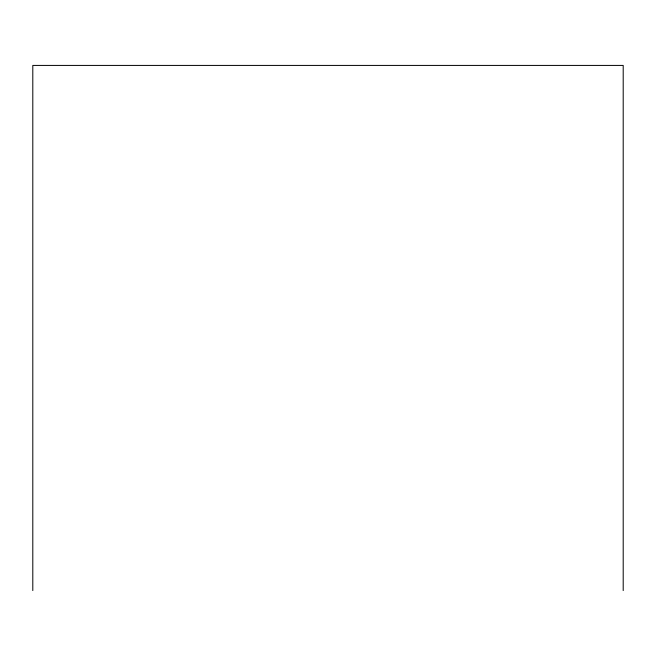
<?xml version="1.0" encoding="UTF-8"?>
<svg xmlns="http://www.w3.org/2000/svg" width="656" height="656" viewBox="0 0 656 656"><rect width="100%" height="100%" fill="white"/><g stroke="black" fill="none" stroke-linecap="round" stroke-linejoin="round"><path stroke-width="0.98" d="M623.2 590.58L623.2 65.42L32.8 65.42L32.8 590.58"/></g></svg>
